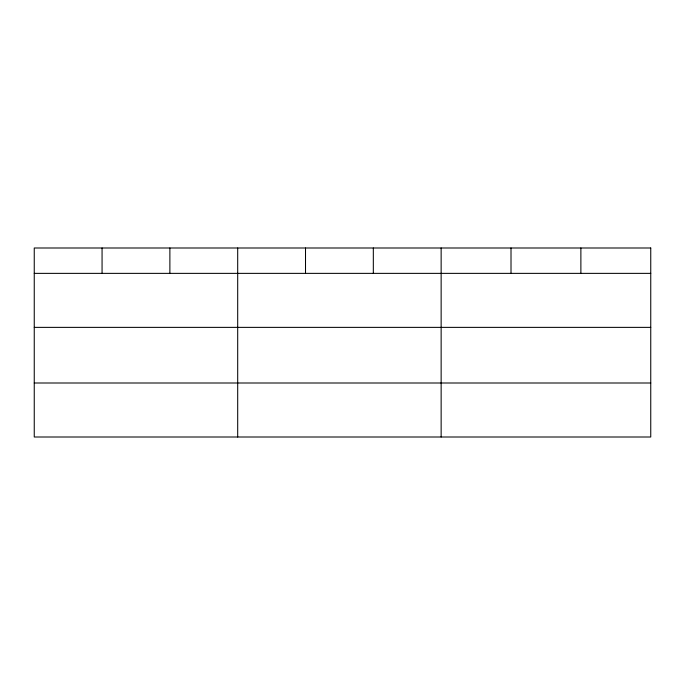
<?xml version="1.0" encoding="UTF-8"?>
<svg xmlns="http://www.w3.org/2000/svg" width="685" height="685" viewBox="0 0 685 685"><rect width="100%" height="100%" fill="white"/><g stroke="black" fill="none" stroke-linecap="round" stroke-linejoin="round"><path stroke-width="1.03" d="M34.25 273.366L650.75 273.366M34.25 327.37L650.75 327.37M34.25 383.001L650.75 383.001M580.88 247.996L580.88 273.366M511.01 247.996L511.01 273.366M441.14 247.996L441.14 437.004M373.325 247.996L373.325 273.366M305.51 247.996L305.51 273.366M237.695 247.996L237.695 437.004M169.88 247.996L169.88 273.366M102.065 247.996L102.065 273.366M650.75 247.996L34.25 247.996L34.25 437.004L650.75 437.004L650.75 247.996"/></g></svg>
